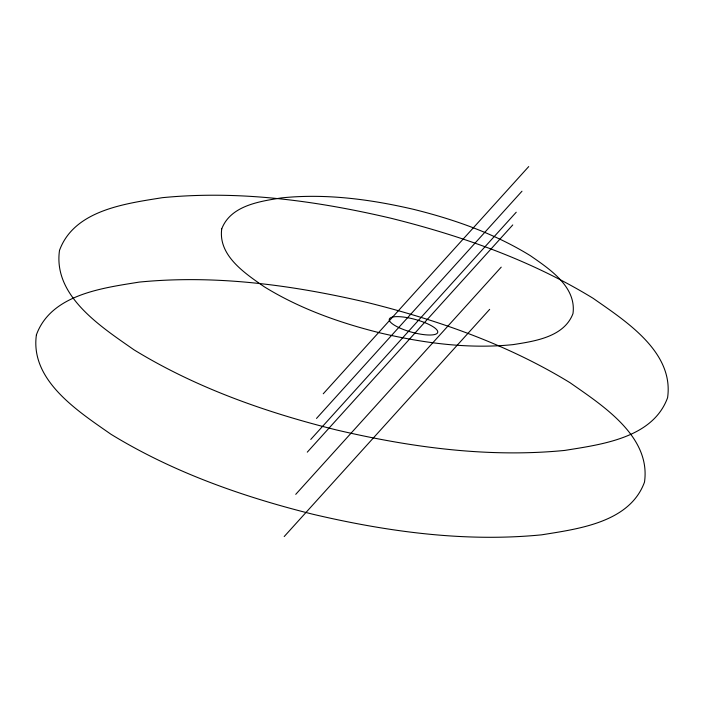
<?xml version="1.0" encoding="UTF-8"?>
<svg xmlns="http://www.w3.org/2000/svg" width="704" height="704" viewBox="0 0 704 704"><rect width="100%" height="100%" fill="white"/><g stroke="black" fill="none" stroke-linecap="round" stroke-linejoin="round"><path stroke-width="1.06" d="M323.25 393.782L528.722 166.575M316.51 418.422L521.981 191.215M310.763 439.428L516.234 212.221M307.287 452.153L512.758 224.937M295.742 494.349L501.213 267.142M284.196 536.554L489.667 309.346M36.406 334.822C29.85 380.706 78.637 411.576 110.898 434.218C173.131 472.331 242.739 496.786 313.298 514.342C387.86 531.793 465.089 542.362 541.666 534.829C578.398 528.88 629.763 522.553 644.503 482.099C651.059 436.216 602.272 405.346 570.011 382.694C507.778 344.582 438.17 320.135 367.611 302.579C293.049 285.129 215.82 274.56 139.242 282.093C102.511 288.042 51.146 294.369 36.406 334.822M59.497 250.422C52.941 296.296 101.728 327.175 133.989 349.818C196.222 387.93 265.83 412.386 336.389 429.933C410.951 447.383 488.18 457.952 564.758 450.419C601.489 444.47 652.854 438.143 667.594 397.69C674.15 351.806 625.363 320.936 593.102 298.294C530.869 260.181 461.261 235.726 390.702 218.178C316.14 200.719 238.911 190.159 162.334 197.683C125.602 203.632 74.237 209.968 59.497 250.422M221.734 228.888C218.038 255.684 245.159 273.46 264.264 286.774C300.098 308.906 340.27 323.039 380.987 333.124C424.125 343.182 468.829 349.166 513.11 344.617C534.794 341.185 564.054 337.058 572.977 313.614C576.673 286.818 549.542 269.042 530.438 255.737C494.613 233.596 454.432 219.472 413.723 209.378C370.586 199.32 325.882 193.336 281.6 197.886C259.917 201.318 230.657 205.445 221.734 228.888M399.045 327.659A25.089 6.618 15.3 0 0 437.598 332.71A25.089 6.618 15.3 0 0 403.85 317.099A25.089 6.618 15.3 0 0 399.045 327.659"/></g></svg>
